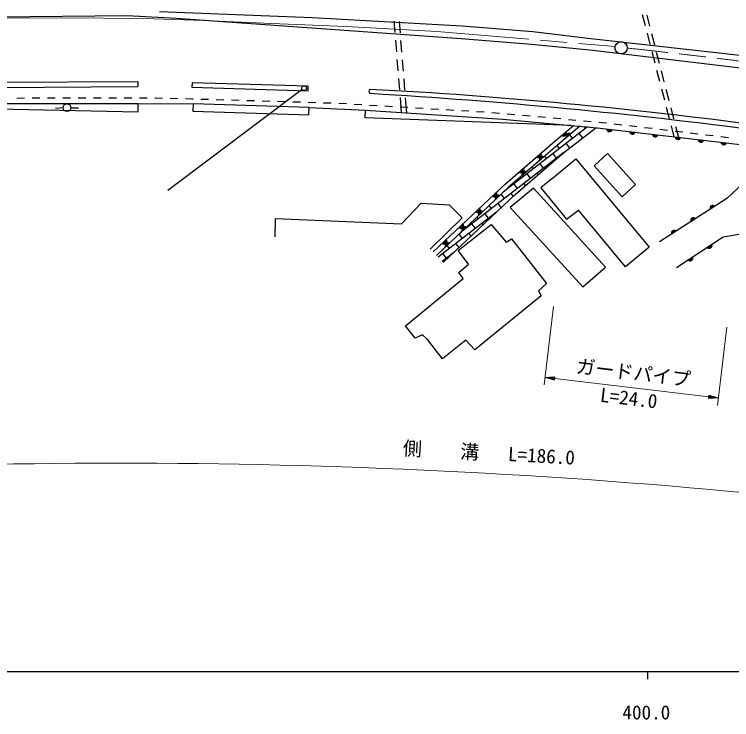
# Model space of a CAD drawing. Units: millimetres, scale not verified. Extents: x 40000 to 680000, y 20000 to 380000.
# Drawn here: x 385434 to 478966, y 198715 to 290685 of the extents above; entities that cross this region are included whole.
import ezdxf
from ezdxf.enums import TextEntityAlignment as Align

# ---------------------------------------------------------------- set-up
doc = ezdxf.new("R2010")
doc.units = ezdxf.units.MM
doc.header["$LTSCALE"] = 1000
doc.linetypes.add('CHAIN', pattern=[18.5, 12, -1.5, 3.5, -1.5])
for name, color, linetype, lineweight in [('M-BGD', 7, 'Continuous', 25), ('M-BMK', 2, 'CHAIN', 13), ('M-BMK-SRVR', 3, 'Continuous', 25), ('M-STR-HTXT', 7, 'Continuous', 13), ('M-STR-STRC', 7, 'Continuous', 25), ('M-STR-STRD', 7, 'Continuous', 25), ('M-TTL-BAND', 7, 'Continuous', 25)]:
    doc.layers.add(name, color=color, linetype=linetype, lineweight=lineweight)
doc.styles.add('ＭＳ ゴシック', font='')
doc.styles.get('ＭＳ ゴシック').set_extended_font_data('MS Gothic')

msp = doc.modelspace()

# ---------------------------------------------------------------- linework, layer by layer
at = {"layer": 'M-BGD'}
for p, q in [((467305, 290664), (467681, 289212)), ((467886, 290597), (468262, 289145)), ((434927, 289802), (435047, 288306)), ((435608, 289758), (435727, 288263)), ((467932, 288244), (468309, 286792)), ((468513, 288177), (468889, 286725)), ((435126, 287310), (435246, 285814)), ((435807, 287266), (435926, 285771)), ((468560, 285824), (468936, 284372)), ((469140, 285757), (469517, 284305)), ((435325, 284817), (435445, 283322)), ((436006, 284774), (436125, 283279)), ((469187, 283404), (469564, 281952)), ((469768, 283337), (470144, 281885)), ((435524, 282325), (435643, 280830)), ((436205, 282282), (436324, 280787)), ((469815, 280984), (470191, 279532)), ((470395, 280917), (470772, 279465)), ((386758, 279734), (385758, 279733)), ((388758, 279737), (387758, 279735)), ((390758, 279739), (389758, 279738)), ((392758, 279742), (391758, 279741)), ((394758, 279744), (393758, 279743)), ((396758, 279747), (395758, 279746)), ((398758, 279750), (397758, 279748)), ((400758, 279752), (399758, 279751)), ((402758, 279755), (401758, 279754)), ((403851, 279756), (403758, 279756)), ((404758, 279733), (403851, 279756)), ((406757, 279682), (405758, 279708)), ((435723, 279833), (435879, 277884)), ((436403, 279790), (436559, 277840)), ((364287, 278740), (401580, 277980)), ((364317, 279040), (401587, 279057)), ((401580, 277980), (401585, 279057)), ((401587, 279057), (408742, 279008)), ((408580, 279635), (407757, 279656)), ((408756, 279630), (408580, 279635)), ((408742, 279008), (408712, 278065)), ((423880, 278523), (408742, 279008)), ((410756, 279570), (409756, 279600)), ((412755, 279511), (411755, 279540)), ((414754, 279451), (413754, 279481)), ((416753, 279391), (415753, 279421)), ((418752, 279331), (417752, 279361)), ((420751, 279272), (419752, 279302)), ((422750, 279212), (421751, 279242)), ((424749, 279152), (423750, 279182)), ((426748, 279093), (425749, 279122)), ((428746, 278996), (427748, 279056)), ((430742, 278877), (429744, 278937)), ((432739, 278758), (431741, 278817)), ((391804, 278479), (390806, 278415)), ((392803, 278504), (393802, 278491)), ((408712, 278065), (423850, 277580)), ((423850, 277580), (423880, 278523)), ((423880, 278523), (431224, 278182)), ((431196, 277180), (431224, 278182)), ((431224, 278182), (449117, 277035)), ((434735, 278638), (433737, 278698)), ((436732, 278519), (435733, 278578)), ((438728, 278399), (437730, 278459)), ((440725, 278280), (439726, 278340)), ((442721, 278161), (441723, 278220)), ((444717, 278041), (443719, 278101)), ((446714, 277922), (445716, 277981)), ((448707, 277760), (447711, 277849)), ((470442, 278564), (470819, 277112)), ((471023, 278497), (471399, 277045)), ((458055, 276210), (431196, 277180)), ((449117, 277035), (458055, 276210)), ((450699, 277580), (449703, 277670)), ((452691, 277400), (451695, 277490)), ((454683, 277221), (453687, 277311)), ((456675, 277041), (455679, 277131)), ((458667, 276862), (457671, 276951)), ((460159, 276001), (449180, 267479)), ((455865, 274096), (458330, 276183)), ((459172, 276099), (456260, 273633)), ((458055, 276210), (461450, 275873)), ((460659, 276682), (459663, 276772)), ((459934, 275827), (459769, 276040)), ((462088, 276553), (461655, 276592)), ((462649, 276486), (462088, 276553)), ((464635, 276250), (463642, 276368)), ((466621, 276014), (465628, 276132)), ((471069, 276144), (471440, 274716)), ((471650, 276077), (472020, 274649)), ((457085, 272666), (461244, 275894)), ((458236, 274509), (457862, 274990)), ((459545, 274576), (459085, 275168)), ((461450, 275873), (482489, 273437)), ((468607, 275778), (467614, 275896)), ((470593, 275542), (469600, 275660)), ((472579, 275306), (471586, 275424)), ((474565, 275070), (473572, 275188)), ((449479, 268598), (455865, 274096)), ((476551, 274834), (475558, 274952)), ((478537, 274598), (477544, 274716)), ((456260, 273633), (449886, 268147)), ((456538, 273191), (456220, 273599)), ((457847, 273257), (457387, 273850)), ((457085, 272666), (443575, 262179)), ((450738, 267203), (457085, 272666)), ((454839, 271872), (454589, 272195)), ((456148, 271939), (455688, 272531)), ((457001, 272594), (456998, 272598)), ((462775, 272518), (461020, 270911)), ((466439, 268516), (462775, 272518)), ((455369, 271189), (455299, 271280)), ((455579, 269297), (458648, 271841)), ((458648, 271841), (468193, 260325)), ((453141, 270554), (452957, 270791)), ((454450, 270621), (453990, 271213)), ((461020, 270911), (464684, 266909)), ((451443, 269236), (451326, 269386)), ((452752, 269302), (452292, 269895)), ((453738, 269785), (453601, 269961)), ((440067, 259699), (449479, 268598)), ((451053, 267984), (450593, 268576)), ((452106, 268380), (451902, 268643)), ((455579, 269297), (454079, 268042)), ((464684, 266909), (466439, 268516)), ((481074, 269233), (478352, 266673)), ((449886, 268147), (440485, 259257)), ((449744, 267917), (449701, 267972)), ((453120, 268027), (450072, 265487)), ((462518, 257697), (453120, 268027)), ((454079, 268042), (457447, 263986)), ((441358, 258333), (450738, 267203)), ((449355, 266666), (448917, 267230)), ((450485, 266963), (450204, 267325)), ((478352, 266673), (469567, 261004)), ((435933, 263370), (438473, 266079)), ((438473, 266079), (442113, 265825)), ((442113, 265825), (443807, 264132)), ((447656, 265347), (447347, 265746)), ((448915, 265479), (448506, 266006)), ((448301, 264898), (440717, 259012)), ((448130, 264737), (448116, 264755)), ((450072, 265487), (459555, 255157)), ((457447, 263986), (459009, 265158)), ((465123, 257781), (459009, 265158)), ((419423, 261677), (419507, 264047)), ((419507, 264047), (435933, 263370)), ((443807, 264132), (439658, 260068)), ((445958, 264029), (445777, 264262)), ((447267, 264096), (446807, 264688)), ((443314, 259887), (447617, 263285)), ((445569, 262777), (445109, 263370)), ((446561, 263253), (446418, 263436)), ((447617, 263285), (449564, 260999)), ((477870, 261662), (484661, 262834)), ((443870, 261459), (443423, 262035)), ((444260, 262711), (444208, 262778)), ((444991, 261768), (444720, 262118)), ((449564, 260999), (450241, 261423)), ((450241, 261423), (454813, 255581)), ((471786, 257660), (477870, 261662)), ((442172, 260141), (441853, 260551)), ((443421, 260284), (443021, 260800)), ((468193, 260325), (465123, 257781)), ((442695, 259597), (441235, 258464)), ((441783, 258889), (441323, 259482)), ((442637, 259542), (442632, 259548)), ((444653, 258121), (443314, 259887)), ((443383, 257020), (444653, 258121)), ((459555, 255157), (462518, 257697)), ((443976, 256258), (443383, 257020)), ((436441, 250077), (443976, 256258)), ((454813, 255581), (453797, 254649)), ((453797, 254649), (454136, 253972)), ((454136, 253972), (445500, 246945)), ((437711, 248469), (436441, 250077)), ((438642, 248892), (437711, 248469)), ((439319, 248299), (438642, 248892)), ((441267, 245759), (439319, 248299)), ((444315, 248215), (441267, 245759)), ((445500, 246945), (444315, 248215))]:
    msp.add_line(p, q, dxfattribs=at)
msp.add_circle((392303, 278511), 500, dxfattribs=at)
for centre, radius, start, end in [((457062, 275181), 354, 229.05669, 31.46187), ((457062, 275181), 283, 231.28073, 29.23783), ((457062, 275181), 212, 235.02706, 25.4915), ((457062, 275181), 142, 242.73879, 17.77977), ((457062, 275181), 100, 253.05645, 7.46211), ((457062, 275181), 100, 253.05645, 7.46211), ((457751, 274825), 354, 49.05669, 211.46187), ((457751, 274825), 283, 51.28073, 209.23783), ((457751, 274825), 212, 55.02706, 205.4915), ((463035, 275744), 354, 182.19115, 344.59633), ((463035, 275744), 283, 184.41519, 342.37229), ((463035, 275744), 212, 188.16152, 338.62597), ((463035, 275744), 142, 195.87325, 330.91424), ((463035, 275744), 100, 206.19091, 320.59657), ((463035, 275744), 100, 206.19091, 320.59657), ((466016, 275399), 354, 182.19115, 344.59633), ((466016, 275399), 283, 184.41519, 342.37229), ((466016, 275399), 212, 188.16152, 338.62597), ((466016, 275399), 142, 195.87325, 330.91424), ((466016, 275399), 100, 206.19091, 320.59657), ((466016, 275399), 100, 206.19091, 320.59657), ((468996, 275054), 354, 182.19115, 344.59633), ((468996, 275054), 283, 184.41519, 342.37229), ((468996, 275054), 212, 188.16152, 338.62597), ((468996, 275054), 142, 195.87325, 330.91424), ((468996, 275054), 100, 206.19091, 320.59657), ((468996, 275054), 100, 206.19091, 320.59657), ((457751, 274825), 142, 62.73879, 197.77977), ((457751, 274825), 100, 73.05645, 187.46211), ((457751, 274825), 100, 73.05645, 187.46211), ((471976, 274709), 354, 182.19115, 344.59633), ((471976, 274709), 283, 184.41519, 342.37229), ((471976, 274709), 212, 188.16152, 338.62597), ((471976, 274709), 142, 195.87325, 330.91424), ((471976, 274709), 100, 206.19091, 320.59657), ((471976, 274709), 100, 206.19091, 320.59657), ((474956, 274364), 354, 182.19115, 344.59633), ((474956, 274364), 283, 184.41519, 342.37229), ((474956, 274364), 212, 188.16152, 338.62597), ((474956, 274364), 142, 195.87325, 330.91424), ((474956, 274364), 100, 206.19091, 320.59657), ((474956, 274364), 100, 206.19091, 320.59657), ((477936, 274019), 354, 182.19115, 344.59633), ((477936, 274019), 283, 184.41519, 342.37229), ((477936, 274019), 212, 188.16152, 338.62597), ((477936, 274019), 142, 195.87325, 330.91424), ((477936, 274019), 100, 206.19091, 320.59657), ((477936, 274019), 100, 206.19091, 320.59657), ((453773, 272367), 354, 229.51795, 31.92313), ((453773, 272367), 283, 231.74199, 29.69909), ((453773, 272367), 212, 235.48831, 25.95276), ((453773, 272367), 142, 243.20004, 18.24103), ((453773, 272367), 100, 253.5177, 7.92337), ((453773, 272367), 100, 253.5177, 7.92337), ((454245, 271828), 354, 49.51795, 211.92313), ((454245, 271828), 283, 51.74199, 209.69909), ((454245, 271828), 212, 55.48831, 205.95276), ((454245, 271828), 142, 63.20004, 198.24103), ((454245, 271828), 100, 73.5177, 187.92337), ((454245, 271828), 100, 73.5177, 187.92337), ((451500, 270410), 354, 229.51795, 31.92313), ((451500, 270410), 283, 231.74199, 29.69909), ((451500, 270410), 212, 235.48831, 25.95276), ((451500, 270410), 142, 243.20004, 18.24103), ((451500, 270410), 100, 253.5177, 7.92337), ((451500, 270410), 100, 253.5177, 7.92337), ((451971, 269870), 354, 49.51795, 211.92313), ((451971, 269870), 283, 51.74199, 209.69909), ((451971, 269870), 212, 55.48831, 205.95276), ((451971, 269870), 142, 63.20004, 198.24103), ((451971, 269870), 100, 73.5177, 187.92337), ((451971, 269870), 100, 73.5177, 187.92337), ((448005, 267280), 354, 232.19574, 34.60092), ((448005, 267280), 283, 234.41978, 32.37688), ((448005, 267280), 212, 238.1661, 28.63055), ((448005, 267280), 142, 245.87783, 20.91882), ((448005, 267280), 100, 256.1955, 10.60116), ((448005, 267280), 100, 256.1955, 10.60116), ((448492, 266755), 354, 52.19574, 214.60092), ((448492, 266755), 283, 54.41978, 212.37688), ((448492, 266755), 212, 58.1661, 208.63055), ((448492, 266755), 142, 65.87783, 200.91882), ((448492, 266755), 100, 76.1955, 190.60116), ((448492, 266755), 100, 76.1955, 190.60116), ((476510, 265420), 354, 41.63246, 204.03764), ((476510, 265420), 283, 43.8565, 201.8136), ((476510, 265420), 212, 47.60282, 198.06727), ((445825, 265219), 354, 232.19574, 34.60092), ((445825, 265219), 283, 234.41978, 32.37688), ((445825, 265219), 212, 238.1661, 28.63055), ((445825, 265219), 142, 245.87783, 20.91882), ((445825, 265219), 100, 256.1955, 10.60116), ((445825, 265219), 100, 256.1955, 10.60116), ((446313, 264693), 354, 52.19574, 214.60092), ((446313, 264693), 283, 54.41978, 212.37688), ((446313, 264693), 212, 58.1661, 208.63055), ((446313, 264693), 142, 65.87783, 200.91882), ((446313, 264693), 100, 76.1955, 190.60116), ((446313, 264693), 100, 76.1955, 190.60116), ((476510, 265420), 142, 55.31455, 190.35554), ((476510, 265420), 100, 65.63221, 180.03788), ((476510, 265420), 100, 65.63221, 180.03788), ((473989, 263793), 354, 41.63246, 204.03764), ((473989, 263793), 283, 43.8565, 201.8136), ((473989, 263793), 212, 47.60282, 198.06727), ((473989, 263793), 142, 55.31455, 190.35554), ((473989, 263793), 100, 65.63221, 180.03788), ((473989, 263793), 100, 65.63221, 180.03788), ((443646, 263158), 354, 232.19574, 34.60092), ((443646, 263158), 283, 234.41978, 32.37688), ((443646, 263158), 212, 238.1661, 28.63055), ((443646, 263158), 142, 245.87783, 20.91882), ((443646, 263158), 100, 256.1955, 10.60116), ((443646, 263158), 100, 256.1955, 10.60116), ((444133, 262632), 354, 52.19574, 214.60092), ((444133, 262632), 283, 54.41978, 212.37688), ((444133, 262632), 212, 58.1661, 208.63055), ((444133, 262632), 142, 65.87783, 200.91882), ((444133, 262632), 100, 76.1955, 190.60116), ((444133, 262632), 100, 76.1955, 190.60116), ((471469, 262166), 354, 41.63246, 204.03764), ((471469, 262166), 283, 43.8565, 201.8136), ((471469, 262166), 212, 47.60282, 198.06727), ((471469, 262166), 142, 55.31455, 190.35554), ((471469, 262166), 100, 65.63221, 180.03788), ((471469, 262166), 100, 65.63221, 180.03788), ((441466, 261096), 354, 232.19574, 34.60092), ((441466, 261096), 283, 234.41978, 32.37688), ((441466, 261096), 212, 238.1661, 28.63055), ((441466, 261096), 142, 245.87783, 20.91882), ((441466, 261096), 100, 256.1955, 10.60116), ((441466, 261096), 100, 256.1955, 10.60116), ((441953, 260571), 354, 52.19574, 214.60092), ((441953, 260571), 283, 54.41978, 212.37688), ((441953, 260571), 212, 58.1661, 208.63055), ((441953, 260571), 142, 65.87783, 200.91882), ((441953, 260571), 100, 76.1955, 190.60116), ((441953, 260571), 100, 76.1955, 190.60116), ((476051, 260530), 354, 222.13462, 24.5398), ((476051, 260530), 283, 224.35866, 22.31576), ((476051, 260530), 212, 228.10499, 18.56944), ((476051, 260530), 142, 235.81672, 10.85771), ((476051, 260530), 100, 246.13438, 0.54004), ((476051, 260530), 100, 246.13438, 0.54004), ((473545, 258882), 354, 222.13462, 24.5398), ((473545, 258882), 283, 224.35866, 22.31576), ((473545, 258882), 212, 228.10499, 18.56944), ((473545, 258882), 142, 235.81672, 10.85771), ((473545, 258882), 100, 246.13438, 0.54004), ((473545, 258882), 100, 246.13438, 0.54004)]:
    msp.add_arc(centre, radius, start, end, dxfattribs=at)
at = {"layer": 'M-BMK'}
for p, q in [((365559, 290143), (391737, 290209)), ((391737, 290209), (402320, 290125)), ((402320, 290125), (410150, 289888)), ((410150, 289888), (418954, 289480)), ((418954, 289480), (428688, 289119)), ((428688, 289119), (440541, 288446)), ((440541, 288446), (463768, 286487))]:
    msp.add_line(p, q, dxfattribs=at)
msp.add_arc((383532, -483497), 774122, 76.69202, 83.93292, dxfattribs=at)
at = {"layer": 'M-BMK-SRVR'}
msp.add_circle((464552, 286332), 800, dxfattribs=at)
at = {"layer": 'M-STR-HTXT'}
for p, q in [((455754, 252603), (454532, 242357)), ((478321, 249913), (477100, 239667)), ((454651, 243350), (455917, 243409)), ((454651, 243350), (455867, 242995)), ((454651, 243350), (455892, 243202)), ((455887, 243161), (454894, 243279)), ((455897, 243243), (454904, 243362)), ((455137, 243208), (455882, 243119)), ((455157, 243374), (455902, 243285)), ((455907, 243326), (455410, 243385)), ((455663, 243397), (455912, 243368)), ((455867, 242995), (455917, 243409)), ((455892, 243202), (475977, 240808)), ((455877, 243078), (455381, 243137)), ((455624, 243066), (455872, 243037)), ((476002, 241015), (475952, 240601)), ((477218, 240660), (475952, 240601)), ((476205, 240613), (475957, 240642)), ((475962, 240684), (476459, 240624)), ((476712, 240636), (475967, 240725)), ((475972, 240766), (476965, 240648)), ((477218, 240660), (475977, 240808)), ((475982, 240849), (476975, 240731)), ((476731, 240802), (475987, 240891)), ((475992, 240932), (476488, 240873)), ((476245, 240944), (475997, 240973)), ((477218, 240660), (476002, 241015))]:
    msp.add_line(p, q, dxfattribs=at)
msp.add_arc((399227, -629911), 862077, 81.14628, 92.52333, dxfattribs=at)
at = {"layer": 'M-STR-STRC'}
msp.add_line((405443, 267778), (422963, 280924), dxfattribs=at)
msp.add_circle((423219, 281049), 305, dxfattribs=at)
at = {"layer": 'M-STR-STRD'}
for p, q in [((404352, 291056), (424260, 290278)), ((381134, 290350), (400167, 290536)), ((400167, 290536), (406548, 290206)), ((406548, 290206), (424210, 288928)), ((424260, 290278), (443807, 289193)), ((443807, 289193), (453035, 288431)), ((424210, 288928), (443694, 287556)), ((453035, 288431), (460592, 287556)), ((443694, 287556), (452886, 286797)), ((460592, 287556), (484870, 284791)), ((452886, 286797), (460477, 286038)), ((460477, 286038), (484665, 283162)), ((364139, 281792), (401555, 281929)), ((401555, 281929), (401558, 281269)), ((408610, 281771), (408592, 281188)), ((423765, 281313), (408610, 281771)), ((364175, 281054), (401558, 281269)), ((408592, 281188), (423747, 280731)), ((423747, 280731), (423765, 281313))]:
    msp.add_line(p, q, dxfattribs=at)
for centre, radius, start, end in [((389181, -450981), 749613, 81.32516, 89.8086), ((431957, 280630), 302, 115.44006, 252.31106), ((398811, -349412), 631179, 82.33659, 87.0015), ((390834, -419456), 701000, 82.45387, 86.64438)]:
    msp.add_arc(centre, radius, start, end, dxfattribs=at)
at = {"layer": 'M-TTL-BAND'}
for p, q in [((40000, 205000), (579000, 205000)), ((468000, 205000), (468000, 204000))]:
    msp.add_line(p, q, dxfattribs=at)

# ---------------------------------------------------------------- texts
at = {"layer": 'M-STR-HTXT', "style": 'ＭＳ ゴシック'}
for s, rotation, p in [('ガードパイプ', 353.202, (465994, 242501)), ('L=24.0', 353.202, (465387, 239185)), ('側\u3000\u3000溝   L=186.0', 356.793, (447227, 232037))]:
    msp.add_text(s, height=1833, rotation=rotation, dxfattribs=at).set_placement(p, align=Align.BOTTOM_CENTER)
at = {"layer": 'M-TTL-BAND', "style": 'ＭＳ ゴシック'}
msp.add_text('400.0', height=1833, dxfattribs=at).set_placement((467844, 198195), align=Align.BOTTOM_CENTER)

doc.saveas('drawing.dxf')
